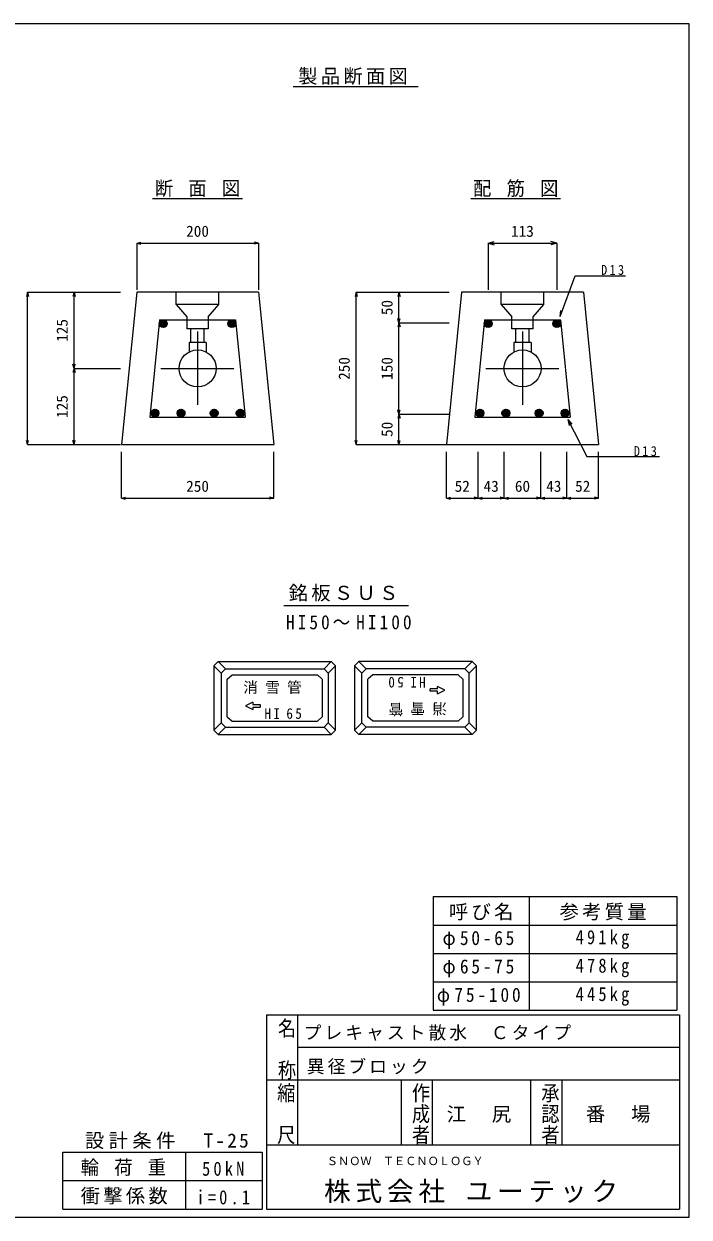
# Model space of a CAD drawing. Units: millimetres on the paper, enlarged 30 times, with parts at other scales. Extents: x -4200 to 7965, y -2940 to 2940.
# Drawn here: x 923 to 4200, y -2940 to 2940 of the extents above; entities that cross this region are included whole.
import ezdxf
from ezdxf.enums import TextEntityAlignment as Align

# ---------------------------------------------------------------- set-up
doc = ezdxf.new("R2010")
doc.units = ezdxf.units.MM
doc.header["$LTSCALE"] = 30
doc.linetypes.add('CHAIN', pattern=[18.5, 12, -1.5, 3.5, -1.5])
for name, color, linetype, lineweight in [('0-1_ブロック', 7, 'Continuous', 9), ('1-1', 7, 'Continuous', 18), ('3-0', 7, 'Continuous', 9)]:
    doc.layers.add(name, color=color, linetype=linetype, lineweight=lineweight)
doc.styles.add('@ＭＳ ゴシック', font='')
doc.styles.add('ＭＳ ゴシック', font='')
doc.styles.get('@ＭＳ ゴシック').set_extended_font_data('@MS Gothic')
doc.styles.get('ＭＳ ゴシック').set_extended_font_data('MS Gothic')

msp = doc.modelspace()

# ---------------------------------------------------------------- linework, layer by layer
at = {"layer": '0-1_ブロック', "color": 5}
for p, q in [((4200, 2940), (-4200, 2940)), ((2938.81, -1360.64), (4139.12, -1360.64)), ((2938.81, -1360.64), (2938.81, -1920.64)), ((3412.69, -1360.64), (3412.69, -1920.64)), ((4139.12, -1360.64), (4139.12, -1920.64)), ((2938.81, -1500.64), (4139.12, -1500.64)), ((2938.81, -1640.64), (4139.12, -1640.64)), ((2938.81, -1780.64), (4139.12, -1780.64)), ((2938.81, -1920.64), (4139.12, -1920.64)), ((2117.79, -1942.97), (4153.32, -1942.97)), ((2117.79, -1942.97), (2117.79, -2900.86)), ((2270.83, -1942.97), (2270.83, -2262.97)), ((4153.32, -1942.97), (4153.32, -2900.86)), ((2117.79, -2262.97), (2117.79, -2580.86)), ((2117.79, -2262.97), (4153.32, -2262.97)), ((2270.83, -2262.97), (2270.83, -2580.86)), ((2781.46, -2262.97), (2781.46, -2580.86)), ((2934.49, -2262.97), (2934.49, -2580.86)), ((3419.14, -2262.97), (3419.14, -2580.86)), ((3572.18, -2262.97), (3572.18, -2580.86)), ((2117.79, -2582.97), (4153.32, -2582.97)), ((2117.79, -2900.86), (4153.32, -2900.86))]:
    msp.add_line(p, q, dxfattribs=at)
at = {"layer": '0-1_ブロック', "color": 3, "lineweight": 18}
msp.add_line((2202.88, 73.89), (2817.45, 73.89), dxfattribs=at)
at = {"layer": '0-1_ブロック', "color": 4, "lineweight": 18}
msp.add_line((2270.83, -2102.97), (4153.32, -2102.97), dxfattribs=at)
at = {"layer": '0-1_ブロック'}
for p, q in [((1718.78, -2619.24), (1718.78, -2900.86)), ((2096.51, -2619.24), (2096.51, -2900.86)), ((1115.3, -2760.05), (2096.51, -2760.05)), ((1115.3, -2900.86), (2096.51, -2900.86))]:
    msp.add_line(p, q, dxfattribs=at)
at = {"layer": '0-1_ブロック', "color": 5}
msp.add_lwpolyline([(-4200, -2940), (4200, -2940), (4200, 2940)], dxfattribs=at)
at = {"layer": '0-1_ブロック'}
msp.add_lwpolyline([(1115.3, -2900.86), (1115.3, -2619.24), (2096.51, -2619.24)], dxfattribs=at)
at = {"layer": '1-1', "color": 3}
for p, q in [((2249.77, 2631.66), (2864.34, 2631.66)), ((1556.75, 2079.12), (1999.17, 2079.12)), ((3124.62, 2079.12), (3567.04, 2079.12)), ((1478.55, 1617.1), (1403.55, 867.1)), ((2078.55, 1617.1), (1478.55, 1617.1)), ((2078.55, 1617.1), (2153.55, 867.1)), ((3079.15, 1617.1), (3004.15, 867.1)), ((3679.15, 1617.1), (3079.15, 1617.1)), ((3679.15, 1617.1), (3754.15, 867.1)), ((1403.55, 867.1), (2153.55, 867.1)), ((3004.15, 867.1), (3754.15, 867.1))]:
    msp.add_line(p, q, dxfattribs=at)
at = {"layer": '1-1', "color": 4}
for p, q in [((1478.55, 1859.23), (1498.84, 1864.67)), ((1478.55, 1859.23), (2078.55, 1859.23)), ((1478.55, 1859.23), (1498.84, 1853.8)), ((1478.55, 1859.23), (1478.55, 1629.92)), ((2078.55, 1859.23), (2058.27, 1864.67)), ((2078.55, 1859.23), (2058.27, 1853.8)), ((2078.55, 1859.23), (2078.55, 1629.92)), ((3210.01, 1859.23), (3238.99, 1866.99)), ((3210.01, 1859.23), (3548.3, 1859.23)), ((3210.01, 1859.23), (3238.99, 1851.47)), ((3210.01, 1859.23), (3210.01, 1629.92)), ((3548.3, 1859.23), (3519.32, 1866.99)), ((3548.3, 1859.23), (3519.32, 1851.47)), ((3548.3, 1859.23), (3548.3, 1629.92)), ((940.73, 1617.1), (935.3, 1596.82)), ((940.73, 867.1), (940.73, 1617.1)), ((940.73, 1617.1), (946.17, 1596.82)), ((940.73, 1617.1), (1170.04, 1617.1)), ((1170.04, 1617.1), (1164.6, 1596.82)), ((1170.04, 1242.1), (1170.04, 1617.1)), ((1170.04, 1617.1), (1175.47, 1596.82)), ((1170.04, 1617.1), (1399.35, 1617.1)), ((2559.64, 1617.1), (2554.21, 1596.82)), ((2559.64, 867.1), (2559.64, 1617.1)), ((2559.64, 1617.1), (2565.08, 1596.82)), ((2559.64, 1617.1), (2770.61, 1617.1)), ((2770.61, 1617.1), (2765.17, 1596.82)), ((2770.61, 1467.1), (2770.61, 1617.1)), ((2770.61, 1617.1), (2776.04, 1596.82)), ((2770.61, 1617.1), (3018.26, 1617.1)), ((2770.61, 1467.1), (2765.17, 1487.39)), ((2770.61, 1467.1), (2776.04, 1487.39)), ((2770.61, 1467.1), (2765.17, 1446.82)), ((2770.61, 1017.1), (2770.61, 1467.1)), ((2770.61, 1467.1), (2776.04, 1446.82)), ((2770.61, 1467.1), (3018.26, 1467.1)), ((1170.04, 1242.1), (1164.6, 1262.39)), ((1170.04, 1242.1), (1164.6, 1221.82)), ((1170.04, 1242.1), (1175.47, 1262.39)), ((1170.04, 867.1), (1170.04, 1242.1)), ((1170.04, 1242.1), (1175.47, 1221.82)), ((1170.04, 1242.1), (1399.35, 1242.1)), ((2770.61, 1017.1), (2765.17, 1037.39)), ((2770.61, 1017.1), (2765.17, 996.82)), ((2770.61, 1017.1), (2776.04, 1037.39)), ((2770.61, 867.1), (2770.61, 1017.1)), ((2770.61, 1017.1), (2776.04, 996.82)), ((2770.61, 1017.1), (3018.26, 1017.1)), ((940.73, 867.1), (935.3, 887.39)), ((940.73, 867.1), (946.17, 887.39)), ((1170.04, 867.1), (1164.6, 887.39)), ((1170.04, 867.1), (1175.47, 887.39)), ((2559.64, 867.1), (2554.21, 887.39)), ((2559.64, 867.1), (2565.08, 887.39)), ((2770.61, 867.1), (2765.17, 887.39)), ((2770.61, 867.1), (2776.04, 887.39)), ((940.73, 867.1), (1170.04, 867.1)), ((1170.04, 867.1), (1399.35, 867.1)), ((1403.55, 602.62), (1403.55, 831.93)), ((2153.55, 602.62), (2153.55, 831.93)), ((2559.64, 867.1), (2770.61, 867.1)), ((2770.61, 867.1), (3018.26, 867.1)), ((3004.15, 602.62), (3004.15, 831.93)), ((3160.78, 602.62), (3160.78, 831.93)), ((3289.15, 602.62), (3289.15, 831.93)), ((3469.15, 602.62), (3469.15, 831.93)), ((3597.52, 602.62), (3597.52, 831.93)), ((3754.15, 602.62), (3754.15, 831.93)), ((1403.55, 602.62), (1423.84, 608.06)), ((1403.55, 602.62), (2153.55, 602.62)), ((1403.55, 602.62), (1423.84, 597.19)), ((2153.55, 602.62), (2133.27, 608.06)), ((2153.55, 602.62), (2133.27, 597.19)), ((3004.15, 602.62), (3024.44, 608.06)), ((3004.15, 602.62), (3160.78, 602.62)), ((3004.15, 602.62), (3024.44, 597.19)), ((3160.78, 602.62), (3140.5, 608.06)), ((3160.78, 602.62), (3140.5, 597.19)), ((3160.78, 602.62), (3181.07, 608.06)), ((3160.78, 602.62), (3289.15, 602.62)), ((3160.78, 602.62), (3181.07, 597.19)), ((3289.15, 602.62), (3268.87, 608.06)), ((3289.15, 602.62), (3268.87, 597.19)), ((3289.15, 602.62), (3309.44, 608.06)), ((3289.15, 602.62), (3469.15, 602.62)), ((3289.15, 602.62), (3309.44, 597.19)), ((3469.15, 602.62), (3448.87, 608.06)), ((3469.15, 602.62), (3448.87, 597.19)), ((3469.15, 602.62), (3489.44, 608.06)), ((3469.15, 602.62), (3597.52, 602.62)), ((3469.15, 602.62), (3489.44, 597.19)), ((3597.52, 602.62), (3577.24, 608.06)), ((3597.52, 602.62), (3577.24, 597.19)), ((3597.52, 602.62), (3617.81, 608.06)), ((3597.52, 602.62), (3754.15, 602.62)), ((3597.52, 602.62), (3617.81, 597.19)), ((3754.15, 602.62), (3733.87, 608.06)), ((3754.15, 602.62), (3733.87, 597.19))]:
    msp.add_line(p, q, dxfattribs=at)
at = {"layer": '1-1'}
for p, q in [((1883.55, 1557.1), (1883.55, 1617.1)), ((3484.15, 1557.1), (3484.15, 1617.1)), ((1673.55, 1557.1), (1726.05, 1497.1)), ((1831.05, 1497.1), (1883.55, 1557.1)), ((3274.15, 1557.1), (3326.65, 1497.1)), ((3431.65, 1497.1), (3484.15, 1557.1)), ((1593.5, 1473.9), (1620.69, 1446.71)), ((1596.52, 1477.24), (1624.04, 1449.72)), ((1600.28, 1479.84), (1626.64, 1453.49)), ((1604.91, 1481.58), (1628.38, 1458.11)), ((1610.8, 1482.06), (1628.86, 1464)), ((1726.05, 1497.1), (1726.05, 1437.1)), ((1831.05, 1497.1), (1831.05, 1437.1)), ((1946.31, 1482.06), (1928.24, 1464)), ((1952.2, 1481.58), (1928.72, 1458.11)), ((1956.82, 1479.84), (1930.46, 1453.49)), ((1960.58, 1477.24), (1933.06, 1449.72)), ((1963.6, 1473.9), (1936.41, 1446.71)), ((3194.11, 1473.9), (3221.29, 1446.71)), ((3197.12, 1477.24), (3224.64, 1449.72)), ((3200.89, 1479.84), (3227.24, 1453.49)), ((3205.51, 1481.58), (3228.98, 1458.11)), ((3211.4, 1482.06), (3229.46, 1464)), ((3326.65, 1437.1), (3326.65, 1497.1)), ((3431.65, 1437.1), (3431.65, 1497.1)), ((3546.91, 1482.06), (3528.84, 1464)), ((3552.8, 1481.58), (3529.32, 1458.11)), ((3557.42, 1479.84), (3531.06, 1453.49)), ((3561.18, 1477.24), (3533.66, 1449.72)), ((3564.2, 1473.9), (3537.01, 1446.71)), ((3564.63, 1497.68), (3567.28, 1527.56)), ((1590.02, 1464.66), (1611.45, 1443.22)), ((1590.51, 1457.8), (1604.6, 1443.71)), ((1591.27, 1469.77), (1616.57, 1444.47)), ((1831.05, 1437.1), (1726.05, 1437.1)), ((1745.55, 1369.92), (1745.55, 1437.1)), ((1811.55, 1369.92), (1811.55, 1437.1)), ((1965.83, 1469.77), (1940.54, 1444.47)), ((1967.09, 1464.66), (1945.65, 1443.22)), ((1966.59, 1457.8), (1952.51, 1443.71)), ((3190.62, 1464.66), (3212.05, 1443.22)), ((3191.11, 1457.8), (3205.2, 1443.71)), ((3191.87, 1469.77), (3217.17, 1444.47)), ((3431.65, 1437.1), (3326.65, 1437.1)), ((3346.15, 1369.92), (3346.15, 1437.1)), ((3412.15, 1369.92), (3412.15, 1437.1)), ((3566.43, 1469.77), (3541.14, 1444.47)), ((3567.69, 1464.66), (3546.25, 1443.22)), ((3567.19, 1457.8), (3553.11, 1443.71)), ((1820.55, 1369.92), (1820.55, 1322.31)), ((3421.15, 1369.92), (3421.15, 1322.31)), ((1549.16, 1023.65), (1570.6, 1002.21)), ((1549.65, 1016.79), (1563.74, 1002.71)), ((1550.41, 1028.76), (1575.71, 1003.46)), ((1552.65, 1032.89), (1579.84, 1005.7)), ((1555.66, 1036.24), (1583.19, 1008.71)), ((1559.43, 1038.84), (1585.79, 1012.48)), ((1564.05, 1040.58), (1587.53, 1017.1)), ((1569.94, 1041.05), (1588, 1022.99)), ((1677.53, 1023.65), (1698.97, 1002.21)), ((1678.03, 1016.79), (1692.11, 1002.71)), ((1678.79, 1028.76), (1704.08, 1003.46)), ((1681.02, 1032.89), (1708.21, 1005.7)), ((1684.04, 1036.24), (1711.56, 1008.71)), ((1687.8, 1038.84), (1714.16, 1012.48)), ((1692.42, 1040.58), (1715.9, 1017.1)), ((1698.31, 1041.05), (1716.38, 1022.99)), ((1858.79, 1041.05), (1840.73, 1022.99)), ((1864.68, 1040.58), (1841.21, 1017.1)), ((1869.3, 1038.84), (1842.95, 1012.48)), ((1873.07, 1036.24), (1845.55, 1008.71)), ((1876.08, 1032.89), (1848.89, 1005.7)), ((1878.32, 1028.76), (1853.02, 1003.46)), ((1879.57, 1023.65), (1858.13, 1002.21)), ((1879.08, 1016.79), (1864.99, 1002.71)), ((1987.16, 1041.05), (1969.1, 1022.99)), ((1993.05, 1040.58), (1969.58, 1017.1)), ((1997.67, 1038.84), (1971.32, 1012.48)), ((2001.44, 1036.24), (1973.92, 1008.71)), ((2004.45, 1032.89), (1977.27, 1005.7)), ((2006.69, 1028.76), (1981.39, 1003.46)), ((2007.94, 1023.65), (1986.51, 1002.21)), ((2007.45, 1016.79), (1993.36, 1002.71)), ((3149.76, 1023.65), (3171.2, 1002.21)), ((3150.26, 1016.79), (3164.34, 1002.71)), ((3151.01, 1028.76), (3176.31, 1003.46)), ((3153.25, 1032.89), (3180.44, 1005.7)), ((3156.26, 1036.24), (3183.79, 1008.71)), ((3160.03, 1038.84), (3186.39, 1012.48)), ((3164.65, 1040.58), (3188.13, 1017.1)), ((3170.54, 1041.05), (3188.6, 1022.99)), ((3278.13, 1023.65), (3299.57, 1002.21)), ((3278.63, 1016.79), (3292.71, 1002.71)), ((3279.39, 1028.76), (3304.68, 1003.46)), ((3281.62, 1032.89), (3308.81, 1005.7)), ((3284.64, 1036.24), (3312.16, 1008.71)), ((3288.4, 1038.84), (3314.76, 1012.48)), ((3293.02, 1040.58), (3316.5, 1017.1)), ((3298.91, 1041.05), (3316.98, 1022.99)), ((3459.39, 1041.05), (3441.33, 1022.99)), ((3465.28, 1040.58), (3441.81, 1017.1)), ((3469.9, 1038.84), (3443.55, 1012.48)), ((3473.67, 1036.24), (3446.15, 1008.71)), ((3476.68, 1032.89), (3449.49, 1005.7)), ((3478.92, 1028.76), (3453.62, 1003.46)), ((3480.17, 1023.65), (3458.73, 1002.21)), ((3479.68, 1016.79), (3465.59, 1002.71)), ((3587.76, 1041.05), (3569.7, 1022.99)), ((3593.65, 1040.58), (3570.18, 1017.1)), ((3598.28, 1038.84), (3571.92, 1012.48)), ((3602.04, 1036.24), (3574.52, 1008.71)), ((3605.06, 1032.89), (3577.87, 1005.7)), ((3607.29, 1028.76), (3581.99, 1003.46)), ((3608.54, 1023.65), (3587.11, 1002.21)), ((3608.05, 1016.79), (3593.96, 1002.71)), ((3601.9, 990.45), (3608.27, 961.14)), ((3601.9, 990.45), (3622.08, 968.25))]:
    msp.add_line(p, q, dxfattribs=at)
at = {"layer": '1-1', "color": 2}
for p, q in [((1591.68, 1482.1), (1543.68, 1002.1)), ((1591.68, 1482.1), (1965.42, 1482.1)), ((1965.42, 1482.1), (2013.42, 1002.1)), ((3192.28, 1482.1), (3144.28, 1002.1)), ((3192.28, 1482.1), (3566.02, 1482.1)), ((3192.28, 1482.1), (3566.02, 1482.1)), ((3566.02, 1482.1), (3614.02, 1002.1)), ((1543.68, 1002.1), (2013.42, 1002.1)), ((3144.28, 1002.1), (3614.02, 1002.1))]:
    msp.add_line(p, q, dxfattribs=at)
at = {"layer": '1-1', "linetype": 'CHAIN'}
for p, q in [((1778.55, 1423.45), (1778.55, 1060.75)), ((3379.15, 1423.45), (3379.15, 1060.75)), ((1597.2, 1242.1), (1959.9, 1242.1)), ((3197.8, 1242.1), (3560.5, 1242.1))]:
    msp.add_line(p, q, dxfattribs=at)
at = {"layer": '1-1'}
for points in [[(3564.63, 1497.68), (3638.06, 1698.7), (3886.63, 1698.7)], [(1883.55, 1557.1), (1673.55, 1557.1), (1673.55, 1617.1)], [(3484.15, 1557.1), (3274.15, 1557.1), (3274.15, 1617.1)], [(1820.55, 1369.92), (1736.55, 1369.92), (1736.55, 1322.31)], [(3421.15, 1369.92), (3337.15, 1369.92), (3337.15, 1322.31)], [(3601.9, 990.45), (3695.96, 807.94), (4053.97, 807.94)]]:
    msp.add_lwpolyline(points, dxfattribs=at)
at = {"layer": '1-1', "color": 2}
for centre in [(1609.41, 1462.61), (1947.7, 1462.61), (3210.01, 1462.61), (3548.3, 1462.61), (1568.55, 1021.6), (1696.92, 1021.6), (1860.18, 1021.6), (1988.55, 1021.6), (3169.15, 1021.6), (3297.52, 1021.6), (3460.78, 1021.6), (3589.15, 1021.6)]:
    msp.add_circle(centre, 19.5, dxfattribs=at)
at = {"layer": '1-1', "color": 3}
for centre in [(1778.55, 1242.1), (3379.15, 1242.1)]:
    msp.add_circle(centre, 91.35, dxfattribs=at)
at = {"layer": '3-0'}
for p, q in [((1858.49, -222.89), (1879.71, -201.67)), ((1858.49, -222.89), (1858.49, -540.46)), ((1894.49, -258.89), (1858.49, -222.89)), ((1879.71, -201.67), (2437.28, -201.67)), ((1915.71, -237.67), (1879.71, -201.67)), ((2401.28, -237.67), (2437.28, -201.67)), ((2422.49, -258.89), (2458.49, -222.89)), ((2437.28, -201.67), (2458.49, -222.89)), ((2458.49, -540.46), (2458.49, -222.89)), ((2551.77, -222.89), (2572.99, -201.67)), ((2587.77, -258.89), (2551.77, -222.89)), ((2551.77, -222.89), (2551.77, -540.46)), ((3130.56, -201.67), (2572.99, -201.67)), ((2608.99, -237.67), (2572.99, -201.67)), ((3094.56, -237.67), (3130.56, -201.67)), ((3115.77, -258.89), (3151.77, -222.89)), ((3130.56, -201.67), (3151.77, -222.89)), ((3151.77, -540.46), (3151.77, -222.89)), ((1894.49, -258.89), (1915.71, -237.67)), ((1894.49, -258.89), (1894.49, -504.46)), ((1915.71, -237.67), (2401.28, -237.67)), ((1924.49, -288.89), (1948.49, -267.67)), ((1924.49, -474.46), (1924.49, -288.89)), ((1948.49, -267.67), (2368.49, -267.67)), ((2368.49, -267.67), (2392.49, -288.89)), ((2392.49, -288.89), (2392.49, -474.46)), ((2401.28, -237.67), (2422.49, -258.89)), ((2422.49, -258.89), (2422.49, -504.46)), ((2608.99, -237.67), (2587.77, -258.89)), ((2587.77, -504.46), (2587.77, -258.89)), ((3094.56, -237.67), (2608.99, -237.67)), ((2641.77, -267.67), (2617.77, -288.89)), ((2617.77, -474.46), (2617.77, -288.89)), ((3061.77, -267.67), (2641.77, -267.67)), ((3085.77, -288.89), (3061.77, -267.67)), ((3085.77, -288.89), (3085.77, -474.46)), ((3115.77, -258.89), (3094.56, -237.67)), ((3115.77, -504.46), (3115.77, -258.89)), ((2923.77, -348.67), (2923.77, -336.67)), ((2959.77, -336.67), (2923.77, -336.67)), ((2959.77, -348.67), (2923.77, -348.67)), ((2995.77, -342.67), (2959.77, -324.67)), ((2959.77, -336.67), (2959.77, -324.67)), ((2959.77, -360.67), (2995.77, -342.67)), ((2959.77, -360.67), (2959.77, -348.67)), ((2050.49, -402.67), (2014.49, -420.67)), ((2050.49, -402.67), (2050.49, -414.67)), ((2014.49, -420.67), (2050.49, -438.67)), ((2050.49, -414.67), (2086.49, -414.67)), ((2050.49, -426.67), (2086.49, -426.67)), ((2050.49, -426.67), (2050.49, -438.67)), ((2086.49, -414.67), (2086.49, -426.67)), ((1894.49, -504.46), (1858.49, -540.46)), ((1915.71, -525.67), (1879.71, -561.67)), ((1894.49, -504.46), (1915.71, -525.67)), ((1915.71, -525.67), (2401.28, -525.67)), ((1924.49, -474.46), (1948.49, -495.67)), ((1948.49, -495.67), (2368.49, -495.67)), ((2368.49, -495.67), (2392.49, -474.46)), ((2401.28, -525.67), (2422.49, -504.46)), ((2401.28, -525.67), (2437.28, -561.67)), ((2422.49, -504.46), (2458.49, -540.46)), ((2587.77, -504.46), (2551.77, -540.46)), ((2608.99, -525.67), (2572.99, -561.67)), ((2608.99, -525.67), (2587.77, -504.46)), ((3094.56, -525.67), (2608.99, -525.67)), ((2641.77, -495.67), (2617.77, -474.46)), ((3061.77, -495.67), (2641.77, -495.67)), ((3085.77, -474.46), (3061.77, -495.67)), ((3115.77, -504.46), (3094.56, -525.67)), ((3094.56, -525.67), (3130.56, -561.67)), ((3115.77, -504.46), (3151.77, -540.46)), ((1879.71, -561.67), (1858.49, -540.46)), ((1879.71, -561.67), (2437.28, -561.67)), ((2458.49, -540.46), (2437.28, -561.67)), ((2572.99, -561.67), (2551.77, -540.46)), ((3130.56, -561.67), (2572.99, -561.67)), ((3151.77, -540.46), (3130.56, -561.67))]:
    msp.add_line(p, q, dxfattribs=at)

# ---------------------------------------------------------------- texts
at = {"layer": '0-1_ブロック', "style": '@ＭＳ ゴシック', "width": 1.15}
for s, p in [('名\u3000称', (2165.14, -1956.47)), ('縮\u3000尺', (2161.57, -2275.19)), ('作成者', (2825.24, -2275.19)), ('承認者', (3462.92, -2275.19))]:
    msp.add_text(s, height=65.75, rotation=270, dxfattribs=at).set_placement(p, align=Align.BOTTOM_LEFT)
at = {"layer": '0-1_ブロック', "style": 'ＭＳ ゴシック'}
msp.add_text('ＳＮＯＷ\u3000ＴＥＣＮＯＬＯＧＹ', height=40.47, dxfattribs=at).set_placement((2414.88, -2695.96), align=Align.BOTTOM_LEFT)
at = {"layer": '0-1_ブロック', "attachment_point": 7, "style": 'ＭＳ ゴシック'}
for s, insert, char_height in [('\\T1.17;銘板ＳＵＳ', (2227.37, 93.59), 69.68), ('\\T1.35;\\W0.9;HI50～HI100', (2213.98, -44.39), 69.68), ('\\T1.17;呼び名', (3017.03, -1478.16), 69.68), ('\\T1.17;参考質量', (3561.59, -1478.16), 69.68), ('\\T1.39;\\W0.85;491kg', (3640.95, -1618.16), 69.68), ('\\T1.32;\\W0.9;φ50-65', (2985.2, -1618.16), 69.68), ('\\T1.32;\\W0.9;φ65-75', (2985.2, -1758.16), 69.68), ('\\T1.39;\\W0.85;478kg', (3640.95, -1758.16), 69.68), ('\\T1.33;\\W0.9;φ75-100', (2957.4, -1898.16), 69.68), ('\\T1.39;\\W0.85;445kg', (3640.95, -1898.16), 69.68), ('\\T1.17;プレキャスト散水\u3000Ｃタイプ', (2301.13, -2070.74), 64.2), ('\\T1.17;異径ブロック', (2316.36, -2236.96), 64.2), ('\\T1.17;江\u3000尻', (3005.8, -2474.79), 69.68), ('\\T1.17;番\u3000場', (3691.72, -2474.79), 69.68), ('\\T1.23;設計条件\u3000T-25', (1223.55, -2604.94), 69.68), ('\\T1.22;\\W0.95;輪\\~荷\\~重', (1202.72, -2737.16), 69.68), ('\\T1.39;\\W0.85;50kN', (1800.48, -2737.16), 69.68), ('\\T1.18;株式会社\\~ユーテック', (2401.54, -2871.26), 96.3), ('\\T1.17;衝撃係数', (1202.72, -2877.97), 69.68), ('\\T1.39;\\W0.85;i=0.1', (1772.68, -2877.97), 69.68)]:
    msp.add_mtext(s, dxfattribs=dict(at, insert=insert, char_height=char_height))
at = {"layer": '1-1', "color": 4, "style": 'ＭＳ ゴシック'}
for s, p in [('200', (1722.3, 1874.23)), ('113', (3322.9, 1874.23)), ('250', (1722.3, 617.62)), ('52', (3044.97, 617.62)), ('43', (3187.47, 617.62)), ('60', (3341.65, 617.62)), ('43', (3495.84, 617.62)), ('52', (3638.34, 617.62))]:
    msp.add_text(s, height=54.99, dxfattribs=at).set_placement(p, align=Align.BOTTOM_LEFT)
for s, p in [('50', (2755.61, 1504.6)), ('125', (1155.04, 1373.35)), ('250', (2544.64, 1185.85)), ('150', (2755.61, 1185.85)), ('125', (1155.04, 998.35)), ('50', (2755.61, 904.6))]:
    msp.add_text(s, height=54.99, rotation=90, dxfattribs=at).set_placement(p, align=Align.BOTTOM_LEFT)
at = {"layer": '1-1', "attachment_point": 7, "style": 'ＭＳ ゴシック'}
for s, insert, char_height in [('\\T1.17;製品断面図', (2274.25, 2639.16), 69.68), ('\\T1.22;\\W0.95;断\\~面\\~図', (1567.76, 2086.56), 69.68), ('\\T1.22;\\W0.95;配\\~筋\\~図', (3135.64, 2086.56), 69.68), ('\\T1.38;\\W0.9;D13', (3766.26, 1702.31), 49.27), ('\\T1.38;\\W0.9;D13', (3927.62, 809.34), 49.27)]:
    msp.add_mtext(s, dxfattribs=dict(at, insert=insert, char_height=char_height))
at = {"layer": '3-0', "color": 3, "style": 'ＭＳ ゴシック'}
for s, p in [('消', (2003.69, -371.47)), ('雪', (2111.69, -371.47)), ('管', (2219.69, -371.47))]:
    msp.add_text(s, height=52.79, dxfattribs=at).set_placement(p, align=Align.BOTTOM_LEFT)
for s, p in [('管', (2791.77, -395.64)), ('雪', (2898.57, -391.87)), ('消', (3006.57, -391.87))]:
    msp.add_text(s, height=52.79, rotation=180, dxfattribs=at).set_placement(p, align=Align.BOTTOM_LEFT)
at = {"layer": '3-0', "color": 3, "char_height": 52.79, "attachment_point": 7, "rotation": 180, "style": 'ＭＳ ゴシック'}
for s, insert in [('\\T1.36;\\W0.9;50', (2794.47, -277.87)), ('\\T1.36;\\W0.9;HI', (2902.47, -277.87))]:
    msp.add_mtext(s, dxfattribs=dict(at, insert=insert))
at = {"layer": '3-0', "color": 3, "char_height": 52.79, "attachment_point": 7, "style": 'ＭＳ ゴシック'}
for s, insert in [('\\T1.36;\\W0.9;HI', (2107.79, -485.47)), ('\\T1.36;\\W0.9;65', (2215.79, -485.47))]:
    msp.add_mtext(s, dxfattribs=dict(at, insert=insert))

doc.saveas('drawing.dxf')
